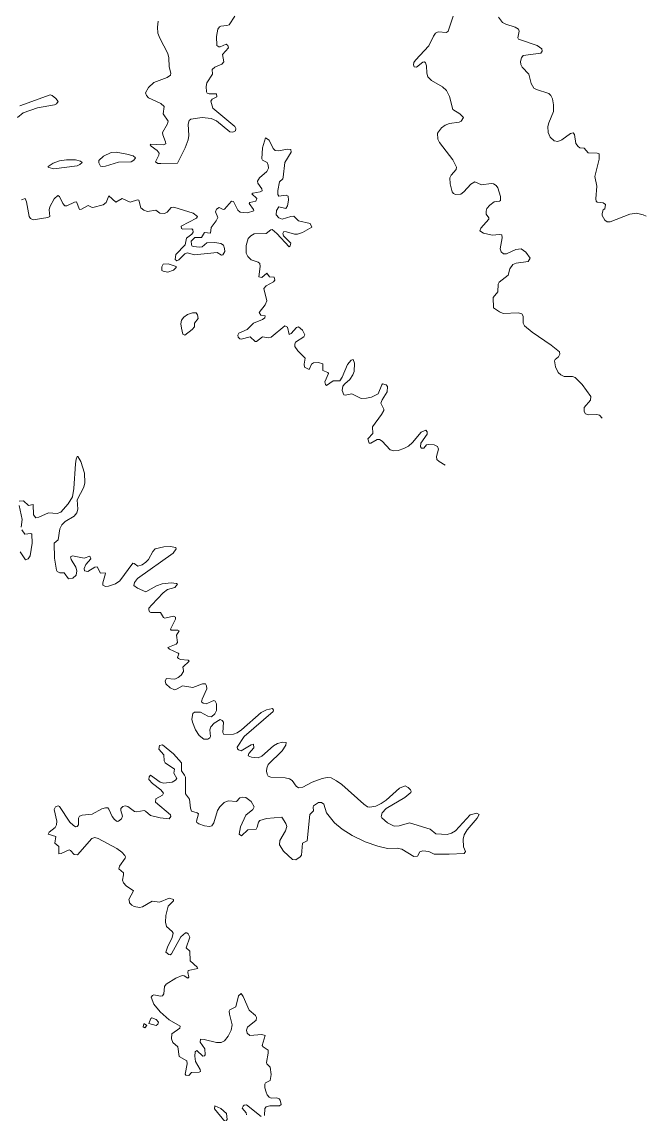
# Model space of a CAD drawing. Header units: feet. Extents: x -72 to 1107026, y -16 to 8357890.
# Drawn here: x 844012 to 864735, y 8171831 to 8208072 of the extents above; entities that cross this region are included whole.
import ezdxf

# ---------------------------------------------------------------- set-up
doc = ezdxf.new("R2010")
doc.units = ezdxf.units.FT
doc.header["$LTSCALE"] = 10
doc.header["$MEASUREMENT"] = 0
doc.layers.add('CURVAS_PERU_500_PSAD-18', color=23, linetype='CONTINUOUS', lineweight=5)

msp = doc.modelspace()

# ---------------------------------------------------------------- linework, layer by layer
at = {"layer": 'CURVAS_PERU_500_PSAD-18'}
for points in [[(851079, 8208263), (850890, 8207973), (850821, 8207945), (850622, 8207926), (850576, 8207907), (850517, 8207828), (850469, 8207583), (850488, 8207286), (850547, 8207241), (850596, 8207240), (850798, 8207335), (850851, 8207285), (850867, 8207213), (850678, 8206984), (850720, 8206742), (850649, 8206673), (850423, 8206565), (850327, 8206489), (850336, 8206341), (850149, 8206048), (850126, 8205925), (850136, 8205751), (850160, 8205708), (850229, 8205684), (850478, 8205681), (850479, 8205589), (850328, 8205501), (850286, 8205443), (850357, 8205206), (851086, 8204596), (851119, 8204531), (851105, 8204459), (851015, 8204416), (850917, 8204418), (850472, 8204782), (850293, 8204868), (849995, 8204895), (849624, 8204845), (849571, 8204794), (849536, 8204675), (849560, 8204301), (849538, 8204153), (849438, 8203897), (849177, 8203382), (848627, 8203369), (848527, 8203375), (848445, 8203427), (848555, 8203647), (848567, 8203720), (848509, 8203800), (848309, 8203951), (848275, 8203987), (848282, 8204009), (848704, 8203987), (848793, 8204023), (848786, 8204096), (848689, 8204326), (848685, 8204401), (848842, 8204683), (848868, 8204779), (848704, 8205025), (848739, 8205268), (848621, 8205359), (848218, 8205556), (848150, 8205630), (848116, 8205722), (848213, 8205895), (848398, 8206062), (848841, 8206230), (848943, 8206300), (848957, 8206372), (848902, 8206579), (848891, 8206879), (848862, 8207026), (848592, 8207533), (848531, 8207697), (848510, 8207895), (848537, 8208093)], [(863279, 8194928), (863191, 8195023), (863093, 8195041), (862818, 8195030), (862725, 8195062), (862679, 8195149), (862678, 8195273), (862890, 8195517), (862902, 8195637), (862611, 8196043), (862381, 8196273), (862289, 8196306), (862015, 8196307), (861902, 8196361), (861809, 8196443), (861727, 8196625), (861696, 8196822), (861713, 8196867), (861831, 8196953), (861867, 8197047), (861857, 8197119), (861586, 8197340), (860947, 8197780), (860699, 8197989), (860657, 8198077), (860657, 8198302), (860604, 8198385), (860485, 8198412), (859986, 8198398), (859870, 8198445), (859663, 8198584), (859655, 8198924), (859810, 8199117), (859824, 8199365), (859855, 8199432), (860150, 8199662), (860208, 8199877), (860312, 8200016), (860424, 8200068), (860820, 8200124), (860882, 8200227), (860743, 8200431), (860582, 8200546), (860410, 8200523), (860095, 8200372), (859998, 8200379), (859924, 8200445), (859885, 8200536), (859953, 8200903), (859941, 8201001), (859871, 8201020), (859623, 8200993), (859331, 8201060), (859209, 8201141), (859244, 8201230), (859517, 8201522), (859514, 8201569), (859423, 8201687), (859420, 8201786), (859452, 8201880), (859551, 8201992), (859691, 8202097), (859863, 8202117), (859896, 8202149), (859898, 8202274), (859816, 8202561), (859752, 8202638), (859668, 8202692), (859596, 8202709), (859274, 8202669), (859046, 8202765), (858920, 8202688), (858683, 8202430), (858583, 8202356), (858411, 8202342), (858344, 8202375), (858297, 8202431), (858227, 8202697), (858223, 8202897), (858263, 8202987), (858427, 8203175), (858445, 8203247), (858322, 8203492), (857879, 8204066), (857824, 8204178), (857812, 8204374), (857947, 8204553), (858066, 8204643), (858202, 8204704), (858524, 8204742), (858590, 8204777), (858674, 8204897), (858552, 8205017), (858316, 8205159), (858210, 8205596), (858110, 8205796), (857979, 8205911), (857612, 8206125), (857488, 8206247), (857455, 8206367), (857443, 8206617), (857410, 8206710), (857373, 8206744), (857326, 8206735), (857110, 8206567), (857037, 8206580), (857014, 8206647), (857029, 8206721), (857084, 8206803), (857525, 8207281), (857673, 8207598), (857744, 8207700), (857832, 8207742), (858106, 8207722), (858166, 8207763), (858327, 8208262)], [(859838, 8208228), (859971, 8208048), (860081, 8207990), (860390, 8207890), (860497, 8207826), (860519, 8207757), (860474, 8207537), (860500, 8207496), (861116, 8207291), (861273, 8207172), (861282, 8207099), (861244, 8207038), (860652, 8206956), (860594, 8206877), (860566, 8206755), (860571, 8206655), (860618, 8206568), (860844, 8206336), (860923, 8206022), (861011, 8205874), (861096, 8205822), (861501, 8205695), (861572, 8205626), (861624, 8205513), (861660, 8205317), (861657, 8205092), (861501, 8204725), (861473, 8204604), (861488, 8204405), (861553, 8204243), (861683, 8204128), (861802, 8204099), (861938, 8204161), (862220, 8204368), (862315, 8204390), (862355, 8204329), (862401, 8204033), (862473, 8203932), (862535, 8203889), (862679, 8203880), (862805, 8203729), (863104, 8203718), (863172, 8203690), (863180, 8203518), (863031, 8202937), (863101, 8202621), (863061, 8202199), (863075, 8202125), (863109, 8202091), (863307, 8202068), (863390, 8202016), (863367, 8201871), (863304, 8201839), (863272, 8201717), (863277, 8201643), (863364, 8201491), (863442, 8201432), (863542, 8201439), (864193, 8201694), (864414, 8201728), (864631, 8201672), (864735, 8201623)], [(843866, 8204896), (844060, 8205051), (844529, 8205224), (845096, 8205318), (845162, 8205352), (845213, 8205433), (845139, 8205533), (845021, 8205625), (844951, 8205648), (843941, 8205283)], [(858059, 8193362), (857860, 8193481), (857791, 8193552), (857780, 8193650), (857839, 8193893), (857807, 8193983), (857694, 8194034), (857495, 8194053), (857448, 8194040), (857353, 8193925), (857281, 8193932), (857247, 8193967), (857256, 8194089), (857468, 8194397), (857470, 8194471), (857427, 8194528), (857272, 8194456), (856979, 8194114), (856850, 8193996), (856697, 8193912), (856507, 8193851), (856358, 8193839), (856239, 8193874), (855967, 8194165), (855883, 8194218), (855810, 8194212), (855592, 8194091), (855544, 8194097), (855496, 8194235), (855658, 8194418), (855657, 8194639), (855955, 8195039), (856024, 8195172), (856023, 8195221), (855924, 8195420), (855971, 8195535), (856139, 8195800), (856151, 8195972), (856105, 8196030), (855989, 8196065), (855956, 8196029), (855844, 8195725), (855621, 8195617), (855450, 8195583), (855275, 8195574), (854964, 8195728), (854744, 8195686), (854698, 8195702), (854647, 8195840), (854671, 8195986), (854729, 8196067), (854901, 8196211), (854998, 8196356), (855045, 8196472), (855051, 8196746), (855015, 8196865), (854949, 8196850), (854817, 8196701), (854648, 8196284), (854568, 8196159), (854347, 8196161), (854127, 8196002), (854092, 8196036), (854068, 8196132), (854191, 8196403), (854165, 8196442), (854002, 8196502), (854001, 8196721), (853863, 8196772), (853689, 8196761), (853632, 8196716), (853552, 8196532), (853396, 8196616), (853384, 8196714), (853418, 8196911), (853168, 8197159), (853075, 8197305), (853069, 8197380), (853094, 8197449), (853370, 8197620), (853407, 8197682), (853333, 8197837), (853200, 8197949), (853130, 8197935), (852949, 8197729), (852885, 8197701), (852832, 8197943), (852747, 8197985), (852285, 8197605), (852214, 8197584), (851995, 8197617), (851801, 8197461), (851754, 8197470), (851587, 8197616), (851297, 8197547), (851249, 8197556), (851195, 8197608), (851177, 8197679), (851215, 8197741), (851488, 8197864), (851702, 8198072), (852003, 8198193), (852083, 8198251), (852088, 8198321), (851941, 8198344), (851894, 8198427), (852091, 8198682), (852149, 8198818), (852041, 8199226), (852120, 8199317), (852365, 8199443), (852407, 8199502), (852384, 8199596), (852237, 8199617), (852147, 8199731), (851977, 8199587), (851884, 8199607), (851918, 8199952), (851908, 8200051), (851856, 8200103), (851620, 8200180), (851517, 8200289), (851460, 8200400), (851453, 8200648), (851530, 8200884), (851614, 8200976), (851722, 8201038), (852119, 8201049), (852277, 8201170), (852324, 8201179), (852480, 8201054), (852884, 8200612), (852922, 8200638), (852946, 8200734), (852695, 8200975), (852676, 8201045), (852703, 8201114), (852801, 8201109), (853065, 8201032), (853165, 8201030), (853330, 8201086), (853635, 8201258), (853581, 8201376), (853194, 8201470), (853037, 8201627), (852939, 8201619), (852654, 8201528), (852540, 8201574), (852457, 8201667), (852464, 8201813), (852542, 8201939), (852778, 8201882), (852833, 8201962), (852858, 8202160), (852847, 8202283), (852787, 8202324), (852541, 8202287), (852505, 8202348), (852506, 8202473), (852562, 8202767), (852672, 8202867), (852691, 8202913), (852744, 8203408), (852956, 8203746), (852940, 8203840), (852817, 8203842), (852546, 8203793), (852423, 8203806), (852350, 8203872), (852227, 8204145), (852105, 8204226), (852004, 8203895), (851975, 8203522), (852000, 8203480), (852158, 8203407), (852193, 8203314), (852196, 8203215), (852147, 8203102), (851900, 8202891), (851829, 8202789), (851842, 8202717), (851976, 8202536), (851990, 8202466), (851925, 8202432), (851678, 8202391), (851642, 8202362), (851807, 8202212), (851778, 8202121), (851584, 8202077), (851553, 8202043), (851707, 8201848), (851718, 8201802), (851504, 8201739), (851256, 8201756), (851180, 8201819), (851041, 8202111), (850969, 8202119), (850741, 8201858), (850694, 8201849), (850558, 8201912), (850476, 8201862), (850444, 8201770), (850513, 8201583), (850464, 8201470), (850298, 8201252), (850269, 8201057), (850077, 8201083), (849974, 8200918), (849752, 8200916), (849632, 8200790), (849643, 8200688), (849659, 8200640), (849700, 8200614), (849924, 8200594), (849997, 8200610), (850149, 8200735), (850423, 8200751), (850620, 8200720), (850701, 8200665), (850744, 8200549), (850745, 8200450), (850683, 8200343), (850637, 8200331), (850491, 8200421), (849745, 8200347), (849505, 8200412), (849417, 8200370), (849227, 8200171), (849159, 8200145), (849099, 8200184), (849121, 8200355), (849433, 8200677), (849478, 8200892), (849654, 8201032), (849697, 8201092), (849688, 8201166), (849656, 8201203), (849357, 8201194), (849315, 8201217), (849303, 8201288), (849809, 8201557), (849841, 8201619), (849701, 8201720), (849059, 8201927), (848964, 8201912), (848833, 8201761), (848746, 8201715), (848598, 8201726), (848455, 8201821), (848184, 8201783), (848066, 8201824), (847967, 8201898), (847895, 8202157), (847847, 8202164), (847609, 8202092), (847340, 8202215), (847132, 8202085), (846902, 8202304), (846809, 8202079), (846708, 8202006), (846371, 8201917), (846321, 8201918), (846213, 8201978), (845994, 8201861), (845922, 8201847), (845828, 8202097), (845755, 8202090), (845509, 8201968), (845435, 8201970), (845371, 8202045), (845266, 8202272), (845208, 8202311), (845080, 8202196), (844937, 8201933), (844920, 8201835), (844940, 8201611), (844877, 8201578), (844384, 8201505), (844295, 8201547), (844253, 8201609), (844167, 8202100), (844120, 8202213), (844006, 8202166)], [(843924, 8192170), (844069, 8192185), (844229, 8192030), (844393, 8192061), (844398, 8191713), (844476, 8191621), (844573, 8191640), (844893, 8191781), (845189, 8191755), (845301, 8191808), (845554, 8192085), (845699, 8192317), (845740, 8192588), (845798, 8193412), (845820, 8193560), (845849, 8193656), (845871, 8193656), (845968, 8193482), (846090, 8193102), (846105, 8192778), (846065, 8192634), (845854, 8192209), (845866, 8191908), (845841, 8191786), (845744, 8191674), (845446, 8191489), (845335, 8191389), (845274, 8191253), (845213, 8190884), (845083, 8190778), (845101, 8190278), (845159, 8189882), (845183, 8189839), (845268, 8189788), (845415, 8189792), (845562, 8189596), (845708, 8189609), (845817, 8189709), (845842, 8189855), (845806, 8189974), (845652, 8190232), (845625, 8190326), (845690, 8190351), (846082, 8190278), (846269, 8190343), (846300, 8190253), (846133, 8190070), (846083, 8189930), (846087, 8189856), (846206, 8189835), (846436, 8189984), (846508, 8189993), (846627, 8189777), (846774, 8189790), (846785, 8189769), (846699, 8189457), (846699, 8189383), (846787, 8189339), (846886, 8189346), (847121, 8189427), (847264, 8189528), (847697, 8190107), (847743, 8190103), (847862, 8190017), (848004, 8190062), (848132, 8190140), (848219, 8190229), (848357, 8190495), (848441, 8190587), (848730, 8190659), (848930, 8190662), (849128, 8190635), (849134, 8190590), (849035, 8190447), (847854, 8189605), (847753, 8189465), (847735, 8189367), (847853, 8189279), (848130, 8189164), (848487, 8189357), (848674, 8189427), (848972, 8189456), (849146, 8189440), (849183, 8189416), (849085, 8189306), (848846, 8189233), (848707, 8189129), (848325, 8188733), (848229, 8188618), (848225, 8188569), (848255, 8188501), (848294, 8188471), (848617, 8188474), (848719, 8188307), (848761, 8188283), (849051, 8188352), (849118, 8188325), (849118, 8188255), (848944, 8187925), (848970, 8187888), (849195, 8187891), (849236, 8187870), (849141, 8187725), (849183, 8187482), (849131, 8187429), (848860, 8187309), (848910, 8187258), (849206, 8187126), (849219, 8187105), (849184, 8186987), (849214, 8186947), (849283, 8186920), (849532, 8186893), (849568, 8186863), (849355, 8186656), (849375, 8186549)], [(843987, 8191311), (844018, 8191558), (843920, 8192023)], [(843957, 8190490), (844132, 8190220), (844222, 8190251), (844293, 8190352), (844358, 8190771), (844346, 8191070), (844310, 8191097), (844115, 8191079), (844007, 8191214)], [(849375, 8186549), (849381, 8186516), (849296, 8186394), (849199, 8186316), (849086, 8186264), (848815, 8186290), (848772, 8186204), (848797, 8186110), (848941, 8185972), (849076, 8185911), (849148, 8185928), (849163, 8185937)], [(849163, 8185937), (849343, 8186040), (849685, 8185984), (850013, 8186105), (850110, 8186107), (850147, 8186043), (850151, 8185944), (849994, 8185604), (849971, 8185508), (850028, 8185464), (850126, 8185450), (850380, 8185550), (850424, 8185528), (850476, 8185443), (850473, 8185285)], [(850473, 8185285), (850471, 8185221), (850419, 8185108), (850309, 8185011), (850189, 8185039), (849944, 8185163), (849746, 8185167), (849685, 8185127), (849651, 8184933), (849674, 8184836), (849777, 8184581), (849894, 8184390), (850057, 8184275), (850181, 8184278), (850256, 8184317), (850278, 8184360), (850255, 8184583), (850281, 8184678), (850399, 8184806), (850592, 8184920), (850661, 8184894), (850709, 8184837), (850686, 8184491), (850719, 8184426), (851040, 8184434), (851156, 8184478), (851299, 8184579), (851952, 8185161), (852132, 8185248), (852327, 8185292), (852370, 8185236), (852357, 8185190), (851389, 8184359), (851161, 8184005), (851166, 8183956), (851199, 8183918), (851289, 8183880), (851628, 8184089), (851697, 8184102), (851713, 8183982), (851552, 8183792), (851527, 8183725), (851638, 8183670), (851861, 8183656), (851976, 8183703), (852370, 8184049), (852495, 8184131), (852664, 8184174), (852787, 8184163), (852775, 8184070), (852650, 8183883), (852189, 8183427), (852140, 8183313), (852137, 8183213), (852152, 8183114), (852189, 8183050), (852282, 8183015), (852756, 8182988), (852902, 8182956), (852983, 8182899), (853117, 8182718), (853196, 8182660), (853343, 8182682), (853649, 8182850), (853980, 8182965), (854151, 8183000), (854275, 8182988), (854452, 8182895), (854634, 8182763), (855364, 8182116), (855488, 8182031), (855561, 8182018), (855757, 8182055), (855940, 8182134), (856103, 8182250), (856553, 8182647), (856733, 8182728), (856841, 8182668), (856908, 8182594), (856930, 8182549), (856921, 8182502), (856730, 8182342), (856109, 8181967), (855969, 8181826), (855934, 8181709), (855956, 8181665), (856144, 8181501), (856367, 8181391), (856541, 8181398), (856877, 8181494)], [(856877, 8181494), (857567, 8181289), (857758, 8181132), (858131, 8181113), (858276, 8181150), (858403, 8181229), (858896, 8181759), (859111, 8181814), (859196, 8181773), (859122, 8181647), (858797, 8181267), (858691, 8181097), (858660, 8180951), (858672, 8180702), (858738, 8180541), (858695, 8180484), (858196, 8180453), (857696, 8180461), (857518, 8180547), (857320, 8180568), (857226, 8180537), (857144, 8180386), (857021, 8180377), (856621, 8180628), (856474, 8180653), (856149, 8180650), (855832, 8180721), (855406, 8180865), (854979, 8181075), (854643, 8181291), (854393, 8181499), (854121, 8181824), (854037, 8182111), (853957, 8182167), (853859, 8182172), (853696, 8182061), (853678, 8182015), (853689, 8181892), (853566, 8181770), (853480, 8180901), (853331, 8180818), (853297, 8180424), (853251, 8180365), (853109, 8180264), (852993, 8180284), (852700, 8180556), (852566, 8180765), (852575, 8180912), (852762, 8181236), (852805, 8181379), (852779, 8181474), (852641, 8181683), (852129, 8181637), (851912, 8181578), (851865, 8181522), (851824, 8181352), (851786, 8181289), (851516, 8181260), (851302, 8181060), (851225, 8181121), (851269, 8181363), (851445, 8181749), (851677, 8181937), (851719, 8182025), (851627, 8182199), (851448, 8182333), (851350, 8182346), (851253, 8182323), (851134, 8182199), (850862, 8182228), (850728, 8182167), (850588, 8182025), (850503, 8181901), (850388, 8181493), (850317, 8181392), (850245, 8181372), (850073, 8181400), (849883, 8181463), (849826, 8181510), (849810, 8181557), (849872, 8181796), (849836, 8181828), (849649, 8181889), (849614, 8181982), (849573, 8182279), (849446, 8182461), (849440, 8183010), (849415, 8183080), (849307, 8183217), (849311, 8183489), (849049, 8183790), (848679, 8184083), (848585, 8184058), (848563, 8183940), (848725, 8183751), (848740, 8183553), (848770, 8183486), (849082, 8183281), (849057, 8183139), (849152, 8182967), (849108, 8182907), (848999, 8182847), (848728, 8182812), (848609, 8182846), (848287, 8183079), (848237, 8183027), (848224, 8182929), (848345, 8182804), (848625, 8182594), (848715, 8182476), (848677, 8182415), (848462, 8182289), (848453, 8182181), (848945, 8181759), (848953, 8181712), (848897, 8181632), (848600, 8181660), (848286, 8181744), (848117, 8181889), (848070, 8181906), (847825, 8181863), (847751, 8181872), (847534, 8182040), (847439, 8182065), (847368, 8182044), (847296, 8181977), (847296, 8181903), (847358, 8181715), (847316, 8181625), (847220, 8181547), (847171, 8181546), (847091, 8181605), (847015, 8181704), (846899, 8181953), (846865, 8181989), (846791, 8181998), (846672, 8181961), (846342, 8181785), (846019, 8181751), (845926, 8181716), (845898, 8181649), (845896, 8181425), (845844, 8181372), (845796, 8181366), (845711, 8181417), (845606, 8181524), (845261, 8182044), (845217, 8182064), (845154, 8182042)], [(845154, 8182042), (845124, 8182031), (845090, 8181942), (845169, 8181551), (845167, 8181426), (845117, 8181341), (844921, 8181186), (844884, 8181124), (845139, 8181038), (845110, 8180820), (845242, 8180715), (845240, 8180470), (845313, 8180479), (845585, 8180600), (845631, 8180583), (845744, 8180449), (845864, 8180435), (846337, 8180981), (846430, 8181009), (846549, 8180974), (847167, 8180644), (847328, 8180526), (847431, 8180418), (847452, 8180373), (847442, 8180324), (847252, 8180061), (847229, 8179967), (847382, 8179841), (847390, 8179768), (847358, 8179596), (847386, 8179501), (847471, 8179411), (847714, 8179235), (847565, 8178958), (847582, 8178876)], [(847582, 8178876), (847590, 8178840), (847659, 8178768), (847745, 8178717), (847916, 8178690), (848013, 8178712), (848337, 8178897), (848583, 8178867), (848906, 8178999), (849047, 8178955), (849042, 8178910), (848865, 8178737), (848787, 8178423), (848777, 8178198), (848811, 8178053), (849002, 8177896), (849040, 8177834), (849007, 8177688), (848848, 8177377), (848796, 8177211), (848887, 8177130), (848936, 8177120), (848975, 8177149), (849292, 8177714), (849444, 8177842), (849493, 8177844), (849535, 8177818), (849584, 8177707), (849462, 8177354), (849589, 8177239), (849595, 8176918), (849837, 8176703), (849852, 8176659), (849537, 8176598), (849525, 8176526), (849550, 8176378), (849527, 8176343), (849402, 8176425), (849330, 8176432), (849124, 8176344), (848804, 8176148), (848746, 8176068), (848722, 8175820), (848685, 8175758), (848611, 8175750), (848390, 8175791), (848345, 8175773), (848310, 8175708), (848396, 8175476), (848607, 8175229), (848906, 8174964), (849270, 8174748), (849260, 8174682), (848996, 8174497), (848978, 8174325), (849025, 8174211), (849192, 8174064), (849230, 8173745), (849485, 8173597), (849496, 8173498), (849431, 8173155), (849460, 8173121), (849560, 8173113), (849649, 8173208), (849897, 8173221), (849939, 8173244), (849927, 8173317), (849779, 8173577), (849757, 8173750), (849769, 8173900), (849823, 8173943), (850022, 8173757), (850070, 8173762), (850094, 8173804), (850089, 8174002), (849927, 8174222), (849940, 8174316), (850063, 8174311), (850477, 8174214), (850626, 8174207), (850736, 8174263), (850858, 8174421), (850961, 8174621), (850998, 8174791), (850901, 8175151), (850894, 8175251), (850921, 8175291), (851119, 8175391), (851201, 8175755), (851287, 8175838), (851355, 8175737), (851555, 8175279), (851766, 8175106), (851805, 8175043), (851787, 8174948), (851498, 8174712), (851473, 8174615), (851486, 8174517), (851581, 8174442), (851979, 8174474), (852094, 8174440), (851994, 8174109), (852018, 8174067), (852184, 8173958), (852191, 8173860), (852131, 8173542), (852149, 8173496), (852256, 8173392), (852291, 8173145), (852259, 8172949), (852105, 8172869), (852077, 8172829), (852079, 8172704), (852120, 8172560), (852158, 8172468), (852224, 8172393), (852291, 8172360), (852465, 8172372), (852555, 8172334), (852586, 8172295), (852620, 8172150), (852567, 8172106), (852243, 8172105), (852122, 8172076), (852083, 8172014), (852063, 8171791)], [(851954, 8171751), (851467, 8172138), (851393, 8172130), (851355, 8172098), (851328, 8172031), (851456, 8171879), (851471, 8171806)]]:
    msp.add_lwpolyline(points, dxfattribs=at)
for points in [[(845074, 8203197), (844903, 8203236), (844882, 8203249), (844891, 8203270), (845056, 8203383), (845266, 8203462), (845489, 8203492), (845789, 8203491), (845959, 8203451), (846009, 8203403), (845937, 8203335), (845845, 8203298)], [(846791, 8203285), (847221, 8203416), (847645, 8203423), (847727, 8203479), (847780, 8203562), (847707, 8203621), (847492, 8203685), (847147, 8203747), (846973, 8203741), (846728, 8203619), (846563, 8203467), (846563, 8203394), (846627, 8203287), (846673, 8203271)], [(848853, 8199764), (849041, 8199829), (849130, 8199916), (849133, 8199960), (848873, 8200047), (848702, 8200037), (848660, 8199947), (848661, 8199824), (848702, 8199795)], [(849427, 8197680), (849666, 8197862), (849748, 8197954), (849745, 8198076), (849865, 8198233), (849846, 8198355), (849801, 8198413), (849677, 8198416), (849511, 8198363), (849388, 8198277), (849312, 8198178), (849287, 8198057), (849307, 8197908), (849361, 8197715)], [(848165, 8174772), (848099, 8174697), (848041, 8174730), (848059, 8174826), (848081, 8174833)], [(848228, 8174836), (848289, 8175000), (848328, 8175029), (848466, 8174976), (848550, 8174887), (848527, 8174817), (848469, 8174774)], [(850761, 8171580), (850825, 8171653), (850800, 8171848), (850615, 8172015), (850417, 8172106), (850408, 8172011)]]:
    msp.add_lwpolyline(points, close=True, dxfattribs=at)

doc.saveas('drawing.dxf')
